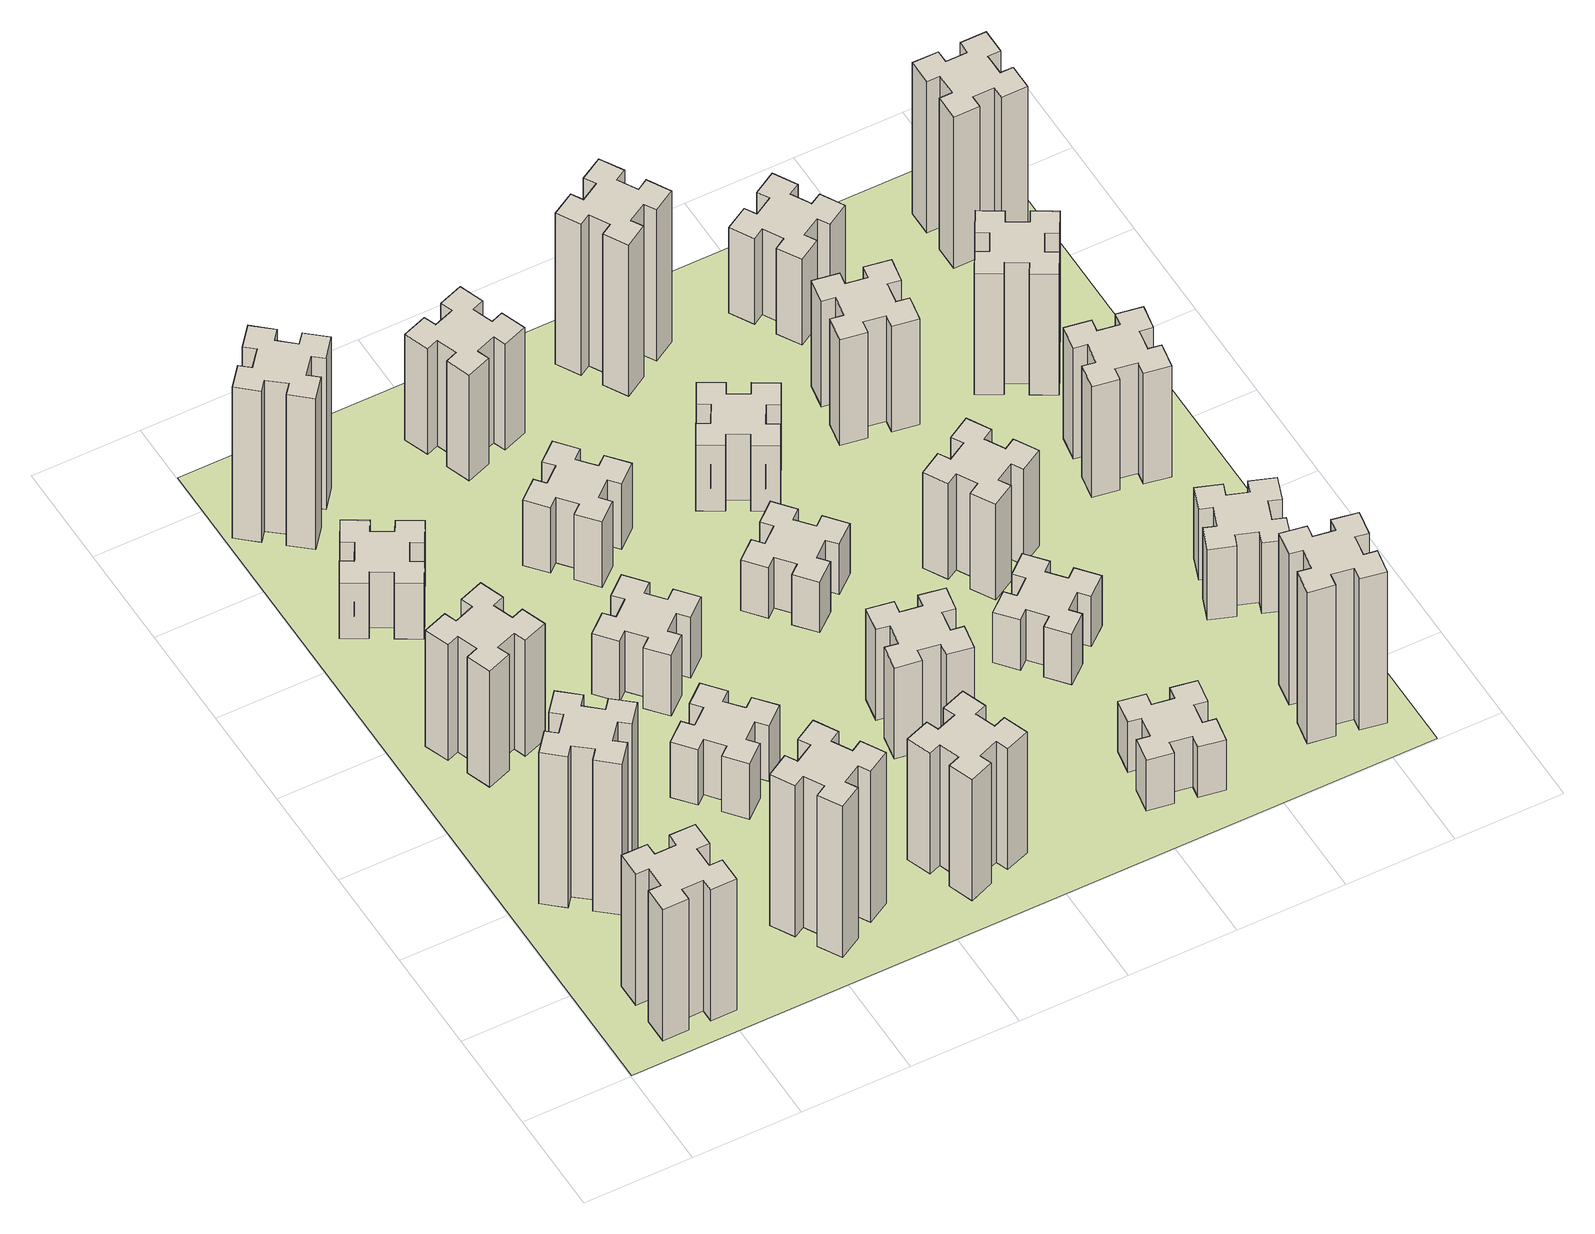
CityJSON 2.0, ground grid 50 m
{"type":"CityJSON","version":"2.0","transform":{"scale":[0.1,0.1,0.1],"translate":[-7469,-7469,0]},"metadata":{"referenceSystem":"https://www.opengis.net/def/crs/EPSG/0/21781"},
"CityObjects":{
"building1":{"type":"Building","attributes":{"class":"1000","function":"1000","usage":"1000","yearOfConstruction":2016,"roofType":"1000","measuredHeight":78,"storeysAboveGround":30,"storeysBelowGround":0},"geometry":[{"type":"Solid","lod":"1","boundaries":[[[[0,1,2,3,4,5,6,7,8,9,10,11,12,13,14,15,16,17,18,19]],[[17,16,20,21]],[[16,15,22,20]],[[15,14,23,22]],[[14,13,24,23]],[[13,12,25,24]],[[12,11,26,25]],[[11,10,27,26]],[[10,9,28,27]],[[9,8,29,28]],[[8,7,30,29]],[[7,6,31,30]],[[6,5,32,31]],[[5,4,33,32]],[[4,3,34,33]],[[3,2,35,34]],[[2,1,36,35]],[[1,0,37,36]],[[0,19,38,37]],[[19,18,39,38]],[[18,17,21,39]],[[24,25,26,27,28,29,30,31,32,33,34,35,36,37,38,39,21,20,22,23]]]]}]},
"building2":{"type":"Building","attributes":{"class":"1000","function":"1000","usage":"1000","yearOfConstruction":2016,"roofType":"1000","measuredHeight":90,"storeysAboveGround":30,"storeysBelowGround":0},"geometry":[{"type":"Solid","lod":"1","boundaries":[[[[40,41,42,43,44,45,46,47,48,49,50,51,52,53,54,55,56,57,58,59]],[[57,56,60,61]],[[56,55,62,60]],[[55,54,63,62]],[[54,53,64,63]],[[53,52,65,64]],[[52,51,66,65]],[[51,50,67,66]],[[50,49,68,67]],[[49,48,69,68]],[[48,47,70,69]],[[47,46,71,70]],[[46,45,72,71]],[[45,44,73,72]],[[44,43,74,73]],[[43,42,75,74]],[[42,41,76,75]],[[41,40,77,76]],[[40,59,78,77]],[[59,58,79,78]],[[58,57,61,79]],[[64,65,66,67,68,69,70,71,72,73,74,75,76,77,78,79,61,60,62,63]]]]}]},
"building3":{"type":"Building","attributes":{"class":"1000","function":"1000","usage":"1000","yearOfConstruction":2016,"roofType":"1000","measuredHeight":69,"storeysAboveGround":30,"storeysBelowGround":0},"geometry":[{"type":"Solid","lod":"1","boundaries":[[[[80,81,82,83,84,85,86,87,88,89,90,91,92,93,94,95,96,97,98,99]],[[97,96,100,101]],[[96,95,102,100]],[[95,94,103,102]],[[94,93,104,103]],[[93,92,105,104]],[[92,91,106,105]],[[91,90,107,106]],[[90,89,108,107]],[[89,88,109,108]],[[88,87,110,109]],[[87,86,111,110]],[[86,85,112,111]],[[85,84,113,112]],[[84,83,114,113]],[[83,82,115,114]],[[82,81,116,115]],[[81,80,117,116]],[[80,99,118,117]],[[99,98,119,118]],[[98,97,101,119]],[[104,105,106,107,108,109,110,111,112,113,114,115,116,117,118,119,101,100,102,103]]]]}]},
"building4":{"type":"Building","attributes":{"class":"1000","function":"1000","usage":"1000","yearOfConstruction":2016,"roofType":"1000","measuredHeight":33,"storeysAboveGround":30,"storeysBelowGround":0},"geometry":[{"type":"Solid","lod":"1","boundaries":[[[[120,121,122,123,124,125,126,127,128,129,130,131,132,133,134,135,136,137,138,139]],[[137,136,140,141]],[[136,135,142,140]],[[135,134,143,142]],[[134,133,144,143]],[[133,132,145,144]],[[132,131,146,145]],[[131,130,147,146]],[[130,129,148,147]],[[129,128,149,148]],[[128,127,150,149]],[[127,126,151,150]],[[126,125,152,151]],[[125,124,153,152]],[[124,123,154,153]],[[123,122,155,154]],[[122,121,156,155]],[[121,120,157,156]],[[120,139,158,157]],[[139,138,159,158]],[[138,137,141,159]],[[144,145,146,147,148,149,150,151,152,153,154,155,156,157,158,159,141,140,142,143]]]]}]},
"building5":{"type":"Building","attributes":{"class":"1000","function":"1000","usage":"1000","yearOfConstruction":2016,"roofType":"1000","measuredHeight":90,"storeysAboveGround":30,"storeysBelowGround":0},"geometry":[{"type":"Solid","lod":"1","boundaries":[[[[160,161,162,163,164,165,166,167,168,169,170,171,172,173,174,175,176,177,178,179]],[[177,176,180,181]],[[176,175,182,180]],[[175,174,183,182]],[[174,173,184,183]],[[173,172,185,184]],[[172,171,186,185]],[[171,170,187,186]],[[170,169,188,187]],[[169,168,189,188]],[[168,167,190,189]],[[167,166,191,190]],[[166,165,192,191]],[[165,164,193,192]],[[164,163,194,193]],[[163,162,195,194]],[[162,161,196,195]],[[161,160,197,196]],[[160,179,198,197]],[[179,178,199,198]],[[178,177,181,199]],[[184,185,186,187,188,189,190,191,192,193,194,195,196,197,198,199,181,180,182,183]]]]}]},
"building6":{"type":"Building","attributes":{"class":"1000","function":"1000","usage":"1000","yearOfConstruction":2016,"roofType":"1000","measuredHeight":90,"storeysAboveGround":30,"storeysBelowGround":0},"geometry":[{"type":"Solid","lod":"1","boundaries":[[[[200,201,202,203,204,205,206,207,208,209,210,211,212,213,214,215,216,217,218,219]],[[217,216,220,221]],[[216,215,222,220]],[[215,214,223,222]],[[214,213,224,223]],[[213,212,225,224]],[[212,211,226,225]],[[211,210,227,226]],[[210,209,228,227]],[[209,208,229,228]],[[208,207,230,229]],[[207,206,231,230]],[[206,205,232,231]],[[205,204,233,232]],[[204,203,234,233]],[[203,202,235,234]],[[202,201,236,235]],[[201,200,237,236]],[[200,219,238,237]],[[219,218,239,238]],[[218,217,221,239]],[[224,225,226,227,228,229,230,231,232,233,234,235,236,237,238,239,221,220,222,223]]]]}]},
"building7":{"type":"Building","attributes":{"class":"1000","function":"1000","usage":"1000","yearOfConstruction":2016,"roofType":"1000","measuredHeight":33,"storeysAboveGround":30,"storeysBelowGround":0},"geometry":[{"type":"Solid","lod":"1","boundaries":[[[[240,241,242,243,244,245,246,247,248,249,250,251,252,253,254,255,256,257,258,259]],[[257,256,260,261]],[[256,255,262,260]],[[255,254,263,262]],[[254,253,264,263]],[[253,252,265,264]],[[252,251,266,265]],[[251,250,267,266]],[[250,249,268,267]],[[249,248,269,268]],[[248,247,270,269]],[[247,246,271,270]],[[246,245,272,271]],[[245,244,273,272]],[[244,243,274,273]],[[243,242,275,274]],[[242,241,276,275]],[[241,240,277,276]],[[240,259,278,277]],[[259,258,279,278]],[[258,257,261,279]],[[264,265,266,267,268,269,270,271,272,273,274,275,276,277,278,279,261,260,262,263]]]]}]},
"building8":{"type":"Building","attributes":{"class":"1000","function":"1000","usage":"1000","yearOfConstruction":2016,"roofType":"1000","measuredHeight":36,"storeysAboveGround":30,"storeysBelowGround":0},"geometry":[{"type":"Solid","lod":"1","boundaries":[[[[280,281,282,283,284,285,286,287,288,289,290,291,292,293,294,295,296,297,298,299]],[[297,296,300,301]],[[296,295,302,300]],[[295,294,303,302]],[[294,293,304,303]],[[293,292,305,304]],[[292,291,306,305]],[[291,290,307,306]],[[290,289,308,307]],[[289,288,309,308]],[[288,287,310,309]],[[287,286,311,310]],[[286,285,312,311]],[[285,284,313,312]],[[284,283,314,313]],[[283,282,315,314]],[[282,281,316,315]],[[281,280,317,316]],[[280,299,318,317]],[[299,298,319,318]],[[298,297,301,319]],[[304,305,306,307,308,309,310,311,312,313,314,315,316,317,318,319,301,300,302,303]]]]}]},
"building9":{"type":"Building","attributes":{"class":"1000","function":"1000","usage":"1000","yearOfConstruction":2016,"roofType":"1000","measuredHeight":72,"storeysAboveGround":30,"storeysBelowGround":0},"geometry":[{"type":"Solid","lod":"1","boundaries":[[[[320,321,322,323,324,325,326,327,328,329,330,331,332,333,334,335,336,337,338,339]],[[337,336,340,341]],[[336,335,342,340]],[[335,334,343,342]],[[334,333,344,343]],[[333,332,345,344]],[[332,331,346,345]],[[331,330,347,346]],[[330,329,348,347]],[[329,328,349,348]],[[328,327,350,349]],[[327,326,351,350]],[[326,325,352,351]],[[325,324,353,352]],[[324,323,354,353]],[[323,322,355,354]],[[322,321,356,355]],[[321,320,357,356]],[[320,339,358,357]],[[339,338,359,358]],[[338,337,341,359]],[[344,345,346,347,348,349,350,351,352,353,354,355,356,357,358,359,341,340,342,343]]]]}]},
"building10":{"type":"Building","attributes":{"class":"1000","function":"1000","usage":"1000","yearOfConstruction":2016,"roofType":"1000","measuredHeight":39,"storeysAboveGround":30,"storeysBelowGround":0},"geometry":[{"type":"Solid","lod":"1","boundaries":[[[[360,361,362,363,364,365,366,367,368,369,370,371,372,373,374,375,376,377,378,379]],[[377,376,380,381]],[[376,375,382,380]],[[375,374,383,382]],[[374,373,384,383]],[[373,372,385,384]],[[372,371,386,385]],[[371,370,387,386]],[[370,369,388,387]],[[369,368,389,388]],[[368,367,390,389]],[[367,366,391,390]],[[366,365,392,391]],[[365,364,393,392]],[[364,363,394,393]],[[363,362,395,394]],[[362,361,396,395]],[[361,360,397,396]],[[360,379,398,397]],[[379,378,399,398]],[[378,377,381,399]],[[384,385,386,387,388,389,390,391,392,393,394,395,396,397,398,399,381,380,382,383]]]]}]},
"building11":{"type":"Building","attributes":{"class":"1000","function":"1000","usage":"1000","yearOfConstruction":2016,"roofType":"1000","measuredHeight":63,"storeysAboveGround":30,"storeysBelowGround":0},"geometry":[{"type":"Solid","lod":"1","boundaries":[[[[400,401,402,403,404,405,406,407,408,409,410,411,412,413,414,415,416,417,418,419]],[[417,416,420,421]],[[416,415,422,420]],[[415,414,423,422]],[[414,413,424,423]],[[413,412,425,424]],[[412,411,426,425]],[[411,410,427,426]],[[410,409,428,427]],[[409,408,429,428]],[[408,407,430,429]],[[407,406,431,430]],[[406,405,432,431]],[[405,404,433,432]],[[404,403,434,433]],[[403,402,435,434]],[[402,401,436,435]],[[401,400,437,436]],[[400,419,438,437]],[[419,418,439,438]],[[418,417,421,439]],[[424,425,426,427,428,429,430,431,432,433,434,435,436,437,438,439,421,420,422,423]]]]}]},
"building12":{"type":"Building","attributes":{"class":"1000","function":"1000","usage":"1000","yearOfConstruction":2016,"roofType":"1000","measuredHeight":54,"storeysAboveGround":30,"storeysBelowGround":0},"geometry":[{"type":"Solid","lod":"1","boundaries":[[[[440,441,442,443,444,445,446,447,448,449,450,451,452,453,454,455,456,457,458,459]],[[457,456,460,461]],[[456,455,462,460]],[[455,454,463,462]],[[454,453,464,463]],[[453,452,465,464]],[[452,451,466,465]],[[451,450,467,466]],[[450,449,468,467]],[[449,448,469,468]],[[448,447,470,469]],[[447,446,471,470]],[[446,445,472,471]],[[445,444,473,472]],[[444,443,474,473]],[[443,442,475,474]],[[442,441,476,475]],[[441,440,477,476]],[[440,459,478,477]],[[459,458,479,478]],[[458,457,461,479]],[[464,465,466,467,468,469,470,471,472,473,474,475,476,477,478,479,461,460,462,463]]]]}]},
"building13":{"type":"Building","attributes":{"class":"1000","function":"1000","usage":"1000","yearOfConstruction":2016,"roofType":"1000","measuredHeight":30,"storeysAboveGround":30,"storeysBelowGround":0},"geometry":[{"type":"Solid","lod":"1","boundaries":[[[[480,481,482,483,484,485,486,487,488,489,490,491,492,493,494,495,496,497,498,499]],[[497,496,500,501]],[[496,495,502,500]],[[495,494,503,502]],[[494,493,504,503]],[[493,492,505,504]],[[492,491,506,505]],[[491,490,507,506]],[[490,489,508,507]],[[489,488,509,508]],[[488,487,510,509]],[[487,486,511,510]],[[486,485,512,511]],[[485,484,513,512]],[[484,483,514,513]],[[483,482,515,514]],[[482,481,516,515]],[[481,480,517,516]],[[480,499,518,517]],[[499,498,519,518]],[[498,497,501,519]],[[504,505,506,507,508,509,510,511,512,513,514,515,516,517,518,519,501,500,502,503]]]]}]},
"building14":{"type":"Building","attributes":{"class":"1000","function":"1000","usage":"1000","yearOfConstruction":2016,"roofType":"1000","measuredHeight":39,"storeysAboveGround":30,"storeysBelowGround":0},"geometry":[{"type":"Solid","lod":"1","boundaries":[[[[520,521,522,523,524,525,526,527,528,529,530,531,532,533,534,535,536,537,538,539]],[[537,536,540,541]],[[536,535,542,540]],[[535,534,543,542]],[[534,533,544,543]],[[533,532,545,544]],[[532,531,546,545]],[[531,530,547,546]],[[530,529,548,547]],[[529,528,549,548]],[[528,527,550,549]],[[527,526,551,550]],[[526,525,552,551]],[[525,524,553,552]],[[524,523,554,553]],[[523,522,555,554]],[[522,521,556,555]],[[521,520,557,556]],[[520,539,558,557]],[[539,538,559,558]],[[538,537,541,559]],[[544,545,546,547,548,549,550,551,552,553,554,555,556,557,558,559,541,540,542,543]]]]}]},
"building15":{"type":"Building","attributes":{"class":"1000","function":"1000","usage":"1000","yearOfConstruction":2016,"roofType":"1000","measuredHeight":30,"storeysAboveGround":30,"storeysBelowGround":0},"geometry":[{"type":"Solid","lod":"1","boundaries":[[[[560,561,562,563,564,565,566,567,568,569,570,571,572,573,574,575,576,577,578,579]],[[577,576,580,581]],[[576,575,582,580]],[[575,574,583,582]],[[574,573,584,583]],[[573,572,585,584]],[[572,571,586,585]],[[571,570,587,586]],[[570,569,588,587]],[[569,568,589,588]],[[568,567,590,589]],[[567,566,591,590]],[[566,565,592,591]],[[565,564,593,592]],[[564,563,594,593]],[[563,562,595,594]],[[562,561,596,595]],[[561,560,597,596]],[[560,579,598,597]],[[579,578,599,598]],[[578,577,581,599]],[[584,585,586,587,588,589,590,591,592,593,594,595,596,597,598,599,581,580,582,583]]]]}]},
"building16":{"type":"Building","attributes":{"class":"1000","function":"1000","usage":"1000","yearOfConstruction":2016,"roofType":"1000","measuredHeight":90,"storeysAboveGround":30,"storeysBelowGround":0},"geometry":[{"type":"Solid","lod":"1","boundaries":[[[[600,601,602,603,604,605,606,607,608,609,610,611,612,613,614,615,616,617,618,619]],[[617,616,620,621]],[[616,615,622,620]],[[615,614,623,622]],[[614,613,624,623]],[[613,612,625,624]],[[612,611,626,625]],[[611,610,627,626]],[[610,609,628,627]],[[609,608,629,628]],[[608,607,630,629]],[[607,606,631,630]],[[606,605,632,631]],[[605,604,633,632]],[[604,603,634,633]],[[603,602,635,634]],[[602,601,636,635]],[[601,600,637,636]],[[600,619,638,637]],[[619,618,639,638]],[[618,617,621,639]],[[624,625,626,627,628,629,630,631,632,633,634,635,636,637,638,639,621,620,622,623]]]]}]},
"building17":{"type":"Building","attributes":{"class":"1000","function":"1000","usage":"1000","yearOfConstruction":2016,"roofType":"1000","measuredHeight":30,"storeysAboveGround":30,"storeysBelowGround":0},"geometry":[{"type":"Solid","lod":"1","boundaries":[[[[640,641,642,643,644,645,646,647,648,649,650,651,652,653,654,655,656,657,658,659]],[[657,656,660,661]],[[656,655,662,660]],[[655,654,663,662]],[[654,653,664,663]],[[653,652,665,664]],[[652,651,666,665]],[[651,650,667,666]],[[650,649,668,667]],[[649,648,669,668]],[[648,647,670,669]],[[647,646,671,670]],[[646,645,672,671]],[[645,644,673,672]],[[644,643,674,673]],[[643,642,675,674]],[[642,641,676,675]],[[641,640,677,676]],[[640,659,678,677]],[[659,658,679,678]],[[658,657,661,679]],[[664,665,666,667,668,669,670,671,672,673,674,675,676,677,678,679,661,660,662,663]]]]}]},
"building18":{"type":"Building","attributes":{"class":"1000","function":"1000","usage":"1000","yearOfConstruction":2016,"roofType":"1000","measuredHeight":57,"storeysAboveGround":30,"storeysBelowGround":0},"geometry":[{"type":"Solid","lod":"1","boundaries":[[[[680,681,682,683,684,685,686,687,688,689,690,691,692,693,694,695,696,697,698,699]],[[697,696,700,701]],[[696,695,702,700]],[[695,694,703,702]],[[694,693,704,703]],[[693,692,705,704]],[[692,691,706,705]],[[691,690,707,706]],[[690,689,708,707]],[[689,688,709,708]],[[688,687,710,709]],[[687,686,711,710]],[[686,685,712,711]],[[685,684,713,712]],[[684,683,714,713]],[[683,682,715,714]],[[682,681,716,715]],[[681,680,717,716]],[[680,699,718,717]],[[699,698,719,718]],[[698,697,701,719]],[[704,705,706,707,708,709,710,711,712,713,714,715,716,717,718,719,701,700,702,703]]]]}]},
"building19":{"type":"Building","attributes":{"class":"1000","function":"1000","usage":"1000","yearOfConstruction":2016,"roofType":"1000","measuredHeight":63,"storeysAboveGround":30,"storeysBelowGround":0},"geometry":[{"type":"Solid","lod":"1","boundaries":[[[[720,721,722,723,724,725,726,727,728,729,730,731,732,733,734,735,736,737,738,739]],[[737,736,740,741]],[[736,735,742,740]],[[735,734,743,742]],[[734,733,744,743]],[[733,732,745,744]],[[732,731,746,745]],[[731,730,747,746]],[[730,729,748,747]],[[729,728,749,748]],[[728,727,750,749]],[[727,726,751,750]],[[726,725,752,751]],[[725,724,753,752]],[[724,723,754,753]],[[723,722,755,754]],[[722,721,756,755]],[[721,720,757,756]],[[720,739,758,757]],[[739,738,759,758]],[[738,737,741,759]],[[744,745,746,747,748,749,750,751,752,753,754,755,756,757,758,759,741,740,742,743]]]]}]},
"building20":{"type":"Building","attributes":{"class":"1000","function":"1000","usage":"1000","yearOfConstruction":2016,"roofType":"1000","measuredHeight":90,"storeysAboveGround":30,"storeysBelowGround":0},"geometry":[{"type":"Solid","lod":"1","boundaries":[[[[760,761,762,763,764,765,766,767,768,769,770,771,772,773,774,775,776,777,778,779]],[[777,776,780,781]],[[776,775,782,780]],[[775,774,783,782]],[[774,773,784,783]],[[773,772,785,784]],[[772,771,786,785]],[[771,770,787,786]],[[770,769,788,787]],[[769,768,789,788]],[[768,767,790,789]],[[767,766,791,790]],[[766,765,792,791]],[[765,764,793,792]],[[764,763,794,793]],[[763,762,795,794]],[[762,761,796,795]],[[761,760,797,796]],[[760,779,798,797]],[[779,778,799,798]],[[778,777,781,799]],[[784,785,786,787,788,789,790,791,792,793,794,795,796,797,798,799,781,780,782,783]]]]}]},
"building21":{"type":"Building","attributes":{"class":"1000","function":"1000","usage":"1000","yearOfConstruction":2016,"roofType":"1000","measuredHeight":51,"storeysAboveGround":30,"storeysBelowGround":0},"geometry":[{"type":"Solid","lod":"1","boundaries":[[[[800,801,802,803,804,805,806,807,808,809,810,811,812,813,814,815,816,817,818,819]],[[817,816,820,821]],[[816,815,822,820]],[[815,814,823,822]],[[814,813,824,823]],[[813,812,825,824]],[[812,811,826,825]],[[811,810,827,826]],[[810,809,828,827]],[[809,808,829,828]],[[808,807,830,829]],[[807,806,831,830]],[[806,805,832,831]],[[805,804,833,832]],[[804,803,834,833]],[[803,802,835,834]],[[802,801,836,835]],[[801,800,837,836]],[[800,819,838,837]],[[819,818,839,838]],[[818,817,821,839]],[[824,825,826,827,828,829,830,831,832,833,834,835,836,837,838,839,821,820,822,823]]]]}]},
"building22":{"type":"Building","attributes":{"class":"1000","function":"1000","usage":"1000","yearOfConstruction":2016,"roofType":"1000","measuredHeight":42,"storeysAboveGround":30,"storeysBelowGround":0},"geometry":[{"type":"Solid","lod":"1","boundaries":[[[[840,841,842,843,844,845,846,847,848,849,850,851,852,853,854,855,856,857,858,859]],[[857,856,860,861]],[[856,855,862,860]],[[855,854,863,862]],[[854,853,864,863]],[[853,852,865,864]],[[852,851,866,865]],[[851,850,867,866]],[[850,849,868,867]],[[849,848,869,868]],[[848,847,870,869]],[[847,846,871,870]],[[846,845,872,871]],[[845,844,873,872]],[[844,843,874,873]],[[843,842,875,874]],[[842,841,876,875]],[[841,840,877,876]],[[840,859,878,877]],[[859,858,879,878]],[[858,857,861,879]],[[864,865,866,867,868,869,870,871,872,873,874,875,876,877,878,879,861,860,862,863]]]]}]},
"building23":{"type":"Building","attributes":{"class":"1000","function":"1000","usage":"1000","yearOfConstruction":2016,"roofType":"1000","measuredHeight":66,"storeysAboveGround":30,"storeysBelowGround":0},"geometry":[{"type":"Solid","lod":"1","boundaries":[[[[880,881,882,883,884,885,886,887,888,889,890,891,892,893,894,895,896,897,898,899]],[[897,896,900,901]],[[896,895,902,900]],[[895,894,903,902]],[[894,893,904,903]],[[893,892,905,904]],[[892,891,906,905]],[[891,890,907,906]],[[890,889,908,907]],[[889,888,909,908]],[[888,887,910,909]],[[887,886,911,910]],[[886,885,912,911]],[[885,884,913,912]],[[884,883,914,913]],[[883,882,915,914]],[[882,881,916,915]],[[881,880,917,916]],[[880,899,918,917]],[[899,898,919,918]],[[898,897,901,919]],[[904,905,906,907,908,909,910,911,912,913,914,915,916,917,918,919,901,900,902,903]]]]}]},
"building24":{"type":"Building","attributes":{"class":"1000","function":"1000","usage":"1000","yearOfConstruction":2016,"roofType":"1000","measuredHeight":72,"storeysAboveGround":30,"storeysBelowGround":0},"geometry":[{"type":"Solid","lod":"1","boundaries":[[[[920,921,922,923,924,925,926,927,928,929,930,931,932,933,934,935,936,937,938,939]],[[937,936,940,941]],[[936,935,942,940]],[[935,934,943,942]],[[934,933,944,943]],[[933,932,945,944]],[[932,931,946,945]],[[931,930,947,946]],[[930,929,948,947]],[[929,928,949,948]],[[928,927,950,949]],[[927,926,951,950]],[[926,925,952,951]],[[925,924,953,952]],[[924,923,954,953]],[[923,922,955,954]],[[922,921,956,955]],[[921,920,957,956]],[[920,939,958,957]],[[939,938,959,958]],[[938,937,941,959]],[[944,945,946,947,948,949,950,951,952,953,954,955,956,957,958,959,941,940,942,943]]]]}]},
"building25":{"type":"Building","attributes":{"class":"1000","function":"1000","usage":"1000","yearOfConstruction":2016,"roofType":"1000","measuredHeight":90,"storeysAboveGround":30,"storeysBelowGround":0},"geometry":[{"type":"Solid","lod":"1","boundaries":[[[[960,961,962,963,964,965,966,967,968,969,970,971,972,973,974,975,976,977,978,979]],[[977,976,980,981]],[[976,975,982,980]],[[975,974,983,982]],[[974,973,984,983]],[[973,972,985,984]],[[972,971,986,985]],[[971,970,987,986]],[[970,969,988,987]],[[969,968,989,988]],[[968,967,990,989]],[[967,966,991,990]],[[966,965,992,991]],[[965,964,993,992]],[[964,963,994,993]],[[963,962,995,994]],[[962,961,996,995]],[[961,960,997,996]],[[960,979,998,997]],[[979,978,999,998]],[[978,977,981,999]],[[984,985,986,987,988,989,990,991,992,993,994,995,996,997,998,999,981,980,982,983]]]]}]},
"landuse1":{"type":"LandUse","attributes":{"name":"plot1","function":"1010"},"geometry":[{"type":"MultiSurface","lod":"1","boundaries":[[[1000,1001,1002,1003]]]}]}
},
"vertices":[
[265,325,0],[265,225,0],[205,225,0],[205,105,0],[325,105,0],[325,165,0],[425,165,0],[425,105,0],[545,105,0],[545,225,0],[485,225,0],[485,325,0],[545,325,0],[545,445,0],[425,445,0],[425,385,0],[325,385,0],[325,445,0],[205,445,0],[205,325,0],[325,385,780],[325,445,780],[425,385,780],[425,445,780],[545,445,780],[545,325,780],[485,325,780],[485,225,780],[545,225,780],[545,105,780],[425,105,780],[425,165,780],[325,165,780],[325,105,780],[205,105,780],[205,225,780],[265,225,780],[265,325,780],[205,325,780],[205,445,780],
[484,1067,0],[408,1132,0],[446,1178,0],[354,1255,0],[277,1163,0],[323,1124,0],[259,1048,0],[213,1086,0],[136,994,0],[228,917,0],[266,963,0],[343,899,0],[304,853,0],[396,776,0],[473,868,0],[427,906,0],[492,983,0],[538,944,0],[615,1036,0],[523,1113,0],[492,983,900],[538,944,900],[427,906,900],[473,868,900],[396,776,900],[304,853,900],[343,899,900],[266,963,900],[228,917,900],[136,994,900],[213,1086,900],[259,1048,900],[323,1124,900],[277,1163,900],[354,1255,900],[446,1178,900],[408,1132,900],[484,1067,900],[523,1113,900],[615,1036,900],
[255,1865,0],[289,1771,0],[233,1750,0],[274,1637,0],[387,1679,0],[366,1735,0],[460,1769,0],[480,1713,0],[593,1754,0],[552,1867,0],[496,1846,0],[462,1940,0],[518,1960,0],[477,2073,0],[364,2032,0],[385,1976,0],[291,1942,0],[270,1998,0],[157,1957,0],[199,1844,0],[291,1942,690],[270,1998,690],[385,1976,690],[364,2032,690],[477,2073,690],[518,1960,690],[462,1940,690],[496,1846,690],[552,1867,690],[593,1754,690],[480,1713,690],[460,1769,690],[366,1735,690],[387,1679,690],[274,1637,690],[233,1750,690],[289,1771,690],[255,1865,690],[199,1844,690],[157,1957,690],
[446,2597,0],[496,2684,0],[548,2654,0],[608,2758,0],[504,2818,0],[474,2766,0],[387,2816,0],[417,2868,0],[313,2928,0],[253,2824,0],[305,2794,0],[255,2707,0],[203,2737,0],[143,2633,0],[247,2573,0],[277,2625,0],[364,2575,0],[334,2523,0],[438,2463,0],[498,2567,0],[364,2575,330],[334,2523,330],[277,2625,330],[247,2573,330],[143,2633,330],[203,2737,330],[255,2707,330],[305,2794,330],[253,2824,330],[313,2928,330],[417,2868,330],[387,2816,330],[474,2766,330],[504,2818,330],[608,2758,330],[548,2654,330],[496,2684,330],[446,2597,330],[498,2567,330],[438,2463,330],
[1104,496,0],[1017,446,0],[987,498,0],[883,438,0],[943,334,0],[995,364,0],[1045,277,0],[993,247,0],[1053,143,0],[1157,203,0],[1127,255,0],[1214,305,0],[1244,253,0],[1348,313,0],[1288,417,0],[1236,387,0],[1186,474,0],[1238,504,0],[1178,608,0],[1074,548,0],[1186,474,900],[1238,504,900],[1236,387,900],[1288,417,900],[1348,313,900],[1244,253,900],[1214,305,900],[1127,255,900],[1157,203,900],[1053,143,900],[993,247,900],[1045,277,900],[995,364,900],[943,334,900],[883,438,900],[987,498,900],[1017,446,900],[1104,496,900],[1074,548,900],[1178,608,900],
[384,3387,0],[308,3452,0],[346,3498,0],[254,3575,0],[177,3483,0],[223,3444,0],[159,3368,0],[113,3406,0],[36,3314,0],[128,3237,0],[166,3283,0],[243,3219,0],[204,3173,0],[296,3096,0],[373,3188,0],[327,3226,0],[392,3303,0],[438,3264,0],[515,3356,0],[423,3433,0],[392,3303,900],[438,3264,900],[327,3226,900],[373,3188,900],[296,3096,900],[204,3173,900],[243,3219,900],[166,3283,900],[128,3237,900],[36,3314,900],[113,3406,900],[159,3368,900],[223,3444,900],[177,3483,900],[254,3575,900],[346,3498,900],[308,3452,900],[384,3387,900],[423,3433,900],[515,3356,900],
[1083,1332,0],[1006,1267,0],[968,1313,0],[876,1236,0],[953,1144,0],[999,1183,0],[1063,1106,0],[1017,1068,0],[1094,976,0],[1186,1053,0],[1148,1099,0],[1224,1163,0],[1263,1117,0],[1355,1194,0],[1278,1286,0],[1232,1248,0],[1167,1324,0],[1213,1363,0],[1136,1455,0],[1044,1378,0],[1167,1324,330],[1213,1363,330],[1232,1248,330],[1278,1286,330],[1355,1194,330],[1263,1117,330],[1224,1163,330],[1148,1099,330],[1186,1053,330],[1094,976,330],[1017,1068,330],[1063,1106,330],[999,1183,330],[953,1144,330],[876,1236,330],[968,1313,330],[1006,1267,330],[1083,1332,330],[1044,1378,330],[1136,1455,330],
[1083,1972,0],[1006,1907,0],[968,1953,0],[876,1876,0],[953,1784,0],[999,1823,0],[1063,1746,0],[1017,1708,0],[1094,1616,0],[1186,1693,0],[1148,1739,0],[1224,1803,0],[1263,1757,0],[1355,1834,0],[1278,1926,0],[1232,1888,0],[1167,1964,0],[1213,2003,0],[1136,2095,0],[1044,2018,0],[1167,1964,360],[1213,2003,360],[1232,1888,360],[1278,1926,360],[1355,1834,360],[1263,1757,360],[1224,1803,360],[1148,1739,360],[1186,1693,360],[1094,1616,360],[1017,1708,360],[1063,1746,360],[999,1823,360],[953,1784,360],[876,1876,360],[968,1953,360],[1006,1907,360],[1083,1972,360],[1044,2018,360],[1136,2095,360],
[1765,496,0],[1671,462,0],[1650,518,0],[1537,477,0],[1579,364,0],[1635,385,0],[1669,291,0],[1613,270,0],[1654,157,0],[1767,199,0],[1746,255,0],[1840,289,0],[1860,233,0],[1973,274,0],[1932,387,0],[1876,366,0],[1842,460,0],[1898,480,0],[1857,593,0],[1744,552,0],[1842,460,720],[1898,480,720],[1876,366,720],[1932,387,720],[1973,274,720],[1860,233,720],[1840,289,720],[1746,255,720],[1767,199,720],[1654,157,720],[1613,270,720],[1669,291,720],[1635,385,720],[1579,364,720],[1537,477,720],[1650,518,720],[1671,462,720],[1765,496,720],[1744,552,720],[1857,593,720],
[1099,2563,0],[1163,2486,0],[1117,2448,0],[1194,2356,0],[1286,2433,0],[1248,2479,0],[1324,2543,0],[1363,2497,0],[1455,2574,0],[1378,2666,0],[1332,2628,0],[1267,2704,0],[1313,2743,0],[1236,2835,0],[1144,2758,0],[1183,2712,0],[1106,2647,0],[1068,2693,0],[976,2616,0],[1053,2524,0],[1106,2647,390],[1068,2693,390],[1183,2712,390],[1144,2758,390],[1236,2835,390],[1313,2743,390],[1267,2704,390],[1332,2628,390],[1378,2666,390],[1455,2574,390],[1363,2497,390],[1324,2543,390],[1248,2479,390],[1286,2433,390],[1194,2356,390],[1117,2448,390],[1163,2486,390],[1099,2563,390],[1053,2524,390],[976,2616,390],
[1125,3456,0],[1031,3422,0],[1010,3478,0],[897,3437,0],[939,3324,0],[995,3345,0],[1029,3251,0],[973,3230,0],[1014,3117,0],[1127,3159,0],[1106,3215,0],[1200,3249,0],[1220,3193,0],[1333,3234,0],[1292,3347,0],[1236,3326,0],[1202,3420,0],[1258,3440,0],[1217,3553,0],[1104,3512,0],[1202,3420,630],[1258,3440,630],[1236,3326,630],[1292,3347,630],[1333,3234,630],[1220,3193,630],[1200,3249,630],[1106,3215,630],[1127,3159,630],[1014,3117,630],[973,3230,630],[1029,3251,630],[995,3345,630],[939,3324,630],[897,3437,630],[1010,3478,630],[1031,3422,630],[1125,3456,630],[1104,3512,630],[1217,3553,630],
[2055,1047,0],[2072,1145,0],[2131,1135,0],[2152,1253,0],[2034,1274,0],[2024,1215,0],[1925,1232,0],[1936,1291,0],[1817,1312,0],[1797,1194,0],[1856,1184,0],[1838,1085,0],[1779,1096,0],[1758,977,0],[1877,957,0],[1887,1016,0],[1985,998,0],[1975,939,0],[2093,918,0],[2114,1037,0],[1985,998,540],[1975,939,540],[1887,1016,540],[1877,957,540],[1758,977,540],[1779,1096,540],[1838,1085,540],[1856,1184,540],[1797,1194,540],[1817,1312,540],[1936,1291,540],[1925,1232,540],[2024,1215,540],[2034,1274,540],[2152,1253,540],[2131,1135,540],[2072,1145,540],[2055,1047,540],[2114,1037,540],[2093,918,540],
[1972,1988,0],[1907,2064,0],[1953,2103,0],[1876,2195,0],[1784,2118,0],[1823,2072,0],[1746,2007,0],[1708,2053,0],[1616,1976,0],[1693,1884,0],[1739,1923,0],[1803,1846,0],[1757,1808,0],[1834,1716,0],[1926,1793,0],[1888,1839,0],[1964,1903,0],[2003,1857,0],[2095,1934,0],[2018,2026,0],[1964,1903,300],[2003,1857,300],[1888,1839,300],[1926,1793,300],[1834,1716,300],[1757,1808,300],[1803,1846,300],[1739,1923,300],[1693,1884,300],[1616,1976,300],[1708,2053,300],[1746,2007,300],[1823,2072,300],[1784,2118,300],[1876,2195,300],[1953,2103,300],[1907,2064,300],[1972,1988,300],[2018,2026,300],[2095,1934,300],
[2026,2497,0],[2076,2584,0],[2128,2554,0],[2188,2658,0],[2084,2718,0],[2054,2666,0],[1967,2716,0],[1997,2768,0],[1893,2828,0],[1833,2724,0],[1885,2694,0],[1835,2607,0],[1783,2637,0],[1723,2533,0],[1827,2473,0],[1857,2525,0],[1944,2475,0],[1914,2423,0],[2018,2363,0],[2078,2467,0],[1944,2475,390],[1914,2423,390],[1857,2525,390],[1827,2473,390],[1723,2533,390],[1783,2637,390],[1835,2607,390],[1885,2694,390],[1833,2724,390],[1893,2828,390],[1997,2768,390],[1967,2716,390],[2054,2666,390],[2084,2718,390],[2188,2658,390],[2128,2554,390],[2076,2584,390],[2026,2497,390],[2078,2467,390],[2018,2363,390],
[2596,444,0],[2578,345,0],[2519,356,0],[2498,237,0],[2617,217,0],[2627,276,0],[2725,258,0],[2715,199,0],[2833,178,0],[2854,297,0],[2795,307,0],[2812,405,0],[2871,395,0],[2892,513,0],[2774,534,0],[2764,475,0],[2665,492,0],[2676,551,0],[2557,572,0],[2537,454,0],[2665,492,300],[2676,551,300],[2764,475,300],[2774,534,300],[2892,513,300],[2871,395,300],[2812,405,300],[2795,307,300],[2854,297,300],[2833,178,300],[2715,199,300],[2725,258,300],[2627,276,300],[2617,217,300],[2498,237,300],[2519,356,300],[2578,345,300],[2596,444,300],[2537,454,300],[2557,572,300],
[1844,3556,0],[1757,3506,0],[1727,3558,0],[1623,3498,0],[1683,3394,0],[1735,3424,0],[1785,3337,0],[1733,3307,0],[1793,3203,0],[1897,3263,0],[1867,3315,0],[1954,3365,0],[1984,3313,0],[2088,3373,0],[2028,3477,0],[1976,3447,0],[1926,3534,0],[1978,3564,0],[1918,3668,0],[1814,3608,0],[1926,3534,900],[1978,3564,900],[1976,3447,900],[2028,3477,900],[2088,3373,900],[1984,3313,900],[1954,3365,900],[1867,3315,900],[1897,3263,900],[1793,3203,900],[1733,3307,900],[1785,3337,900],[1735,3424,900],[1683,3394,900],[1623,3498,900],[1727,3558,900],[1757,3506,900],[1844,3556,900],[1814,3608,900],[1918,3668,900],
[2628,1099,0],[2704,1163,0],[2743,1117,0],[2835,1194,0],[2758,1286,0],[2712,1248,0],[2647,1324,0],[2693,1363,0],[2616,1455,0],[2524,1378,0],[2563,1332,0],[2486,1267,0],[2448,1313,0],[2356,1236,0],[2433,1144,0],[2479,1183,0],[2543,1106,0],[2497,1068,0],[2574,976,0],[2666,1053,0],[2543,1106,300],[2497,1068,300],[2479,1183,300],[2433,1144,300],[2356,1236,300],[2448,1313,300],[2486,1267,300],[2563,1332,300],[2524,1378,300],[2616,1455,300],[2693,1363,300],[2647,1324,300],[2712,1248,300],[2758,1286,300],[2835,1194,300],[2743,1117,300],[2704,1163,300],[2628,1099,300],[2666,1053,300],[2574,976,300],
[2475,1744,0],[2525,1657,0],[2473,1627,0],[2533,1523,0],[2637,1583,0],[2607,1635,0],[2694,1685,0],[2724,1633,0],[2828,1693,0],[2768,1797,0],[2716,1767,0],[2666,1854,0],[2718,1884,0],[2658,1988,0],[2554,1928,0],[2584,1876,0],[2497,1826,0],[2467,1878,0],[2363,1818,0],[2423,1714,0],[2497,1826,570],[2467,1878,570],[2584,1876,570],[2554,1928,570],[2658,1988,570],[2718,1884,570],[2666,1854,570],[2716,1767,570],[2768,1797,570],[2828,1693,570],[2724,1633,570],[2694,1685,570],[2607,1635,570],[2637,1583,570],[2533,1523,570],[2473,1627,570],[2525,1657,570],[2475,1744,570],[2423,1714,570],[2363,1818,570],
[2664,2795,0],[2565,2812,0],[2576,2871,0],[2457,2892,0],[2437,2774,0],[2496,2764,0],[2478,2665,0],[2419,2676,0],[2398,2557,0],[2517,2537,0],[2527,2596,0],[2625,2578,0],[2615,2519,0],[2733,2498,0],[2754,2617,0],[2695,2627,0],[2712,2725,0],[2771,2715,0],[2792,2833,0],[2674,2854,0],[2712,2725,630],[2771,2715,630],[2695,2627,630],[2754,2617,630],[2733,2498,630],[2615,2519,630],[2625,2578,630],[2527,2596,630],[2517,2537,630],[2398,2557,630],[2419,2676,630],[2478,2665,630],[2496,2764,630],[2437,2774,630],[2457,2892,630],[2576,2871,630],[2565,2812,630],[2664,2795,630],[2674,2854,630],[2792,2833,630],
[3504,475,0],[3405,492,0],[3416,551,0],[3297,572,0],[3277,454,0],[3336,444,0],[3318,345,0],[3259,356,0],[3238,237,0],[3357,217,0],[3367,276,0],[3465,258,0],[3455,199,0],[3573,178,0],[3594,297,0],[3535,307,0],[3552,405,0],[3611,395,0],[3632,513,0],[3514,534,0],[3552,405,900],[3611,395,900],[3535,307,900],[3594,297,900],[3573,178,900],[3455,199,900],[3465,258,900],[3367,276,900],[3357,217,900],[3238,237,900],[3259,356,900],[3318,345,900],[3336,444,900],[3277,454,900],[3297,572,900],[3416,551,900],[3405,492,900],[3504,475,900],[3514,534,900],[3632,513,900],
[2716,3347,0],[2666,3434,0],[2718,3464,0],[2658,3568,0],[2554,3508,0],[2584,3456,0],[2497,3406,0],[2467,3458,0],[2363,3398,0],[2423,3294,0],[2475,3324,0],[2525,3237,0],[2473,3207,0],[2533,3103,0],[2637,3163,0],[2607,3215,0],[2694,3265,0],[2724,3213,0],[2828,3273,0],[2768,3377,0],[2694,3265,510],[2724,3213,510],[2607,3215,510],[2637,3163,510],[2533,3103,510],[2473,3207,510],[2525,3237,510],[2475,3324,510],[2423,3294,510],[2363,3398,510],[2467,3458,510],[2497,3406,510],[2584,3456,510],[2554,3508,510],[2658,3568,510],[2718,3464,510],[2666,3434,510],[2716,3347,510],[2768,3377,510],[2828,3273,510],
[3351,1029,0],[3445,995,0],[3424,939,0],[3537,897,0],[3578,1010,0],[3522,1031,0],[3556,1125,0],[3612,1104,0],[3653,1217,0],[3540,1258,0],[3520,1202,0],[3426,1236,0],[3447,1292,0],[3334,1333,0],[3293,1220,0],[3349,1200,0],[3315,1106,0],[3259,1127,0],[3217,1014,0],[3330,973,0],[3315,1106,420],[3259,1127,420],[3349,1200,420],[3293,1220,420],[3334,1333,420],[3447,1292,420],[3426,1236,420],[3520,1202,420],[3540,1258,420],[3653,1217,420],[3612,1104,420],[3556,1125,420],[3522,1031,420],[3578,1010,420],[3537,897,420],[3424,939,420],[3445,995,420],[3351,1029,420],[3330,973,420],[3217,1014,420],
[3267,1856,0],[3365,1838,0],[3355,1779,0],[3473,1758,0],[3494,1877,0],[3435,1887,0],[3452,1985,0],[3511,1975,0],[3532,2093,0],[3414,2114,0],[3404,2055,0],[3305,2072,0],[3316,2131,0],[3197,2152,0],[3177,2034,0],[3236,2024,0],[3218,1925,0],[3159,1936,0],[3138,1817,0],[3257,1797,0],[3218,1925,660],[3159,1936,660],[3236,2024,660],[3177,2034,660],[3197,2152,660],[3316,2131,660],[3305,2072,660],[3404,2055,660],[3414,2114,660],[3532,2093,660],[3511,1975,660],[3452,1985,660],[3435,1887,660],[3494,1877,660],[3473,1758,660],[3355,1779,660],[3365,1838,660],[3267,1856,660],[3257,1797,660],[3138,1817,660],
[3165,2694,0],[3115,2607,0],[3063,2637,0],[3003,2533,0],[3107,2473,0],[3137,2525,0],[3224,2475,0],[3194,2423,0],[3298,2363,0],[3358,2467,0],[3306,2497,0],[3356,2584,0],[3408,2554,0],[3468,2658,0],[3364,2718,0],[3334,2666,0],[3247,2716,0],[3277,2768,0],[3173,2828,0],[3113,2724,0],[3247,2716,720],[3277,2768,720],[3334,2666,720],[3364,2718,720],[3468,2658,720],[3408,2554,720],[3356,2584,720],[3306,2497,720],[3358,2467,720],[3298,2363,720],[3194,2423,720],[3224,2475,720],[3137,2525,720],[3107,2473,720],[3003,2533,720],[3063,2637,720],[3115,2607,720],[3165,2694,720],[3113,2724,720],[3173,2828,720],
[3385,3225,0],[3485,3225,0],[3485,3165,0],[3605,3165,0],[3605,3285,0],[3545,3285,0],[3545,3385,0],[3605,3385,0],[3605,3505,0],[3485,3505,0],[3485,3445,0],[3385,3445,0],[3385,3505,0],[3265,3505,0],[3265,3385,0],[3325,3385,0],[3325,3285,0],[3265,3285,0],[3265,3165,0],[3385,3165,0],[3325,3285,900],[3265,3285,900],[3325,3385,900],[3265,3385,900],[3265,3505,900],[3385,3505,900],[3385,3445,900],[3485,3445,900],[3485,3505,900],[3605,3505,900],[3605,3385,900],[3545,3385,900],[3545,3285,900],[3605,3285,900],[3605,3165,900],[3485,3165,900],[3485,3225,900],[3385,3225,900],[3385,3165,900],[3265,3165,900],
[5,3705,0],[3705,3705,0],[3705,5,0],[5,5,0]
]}
